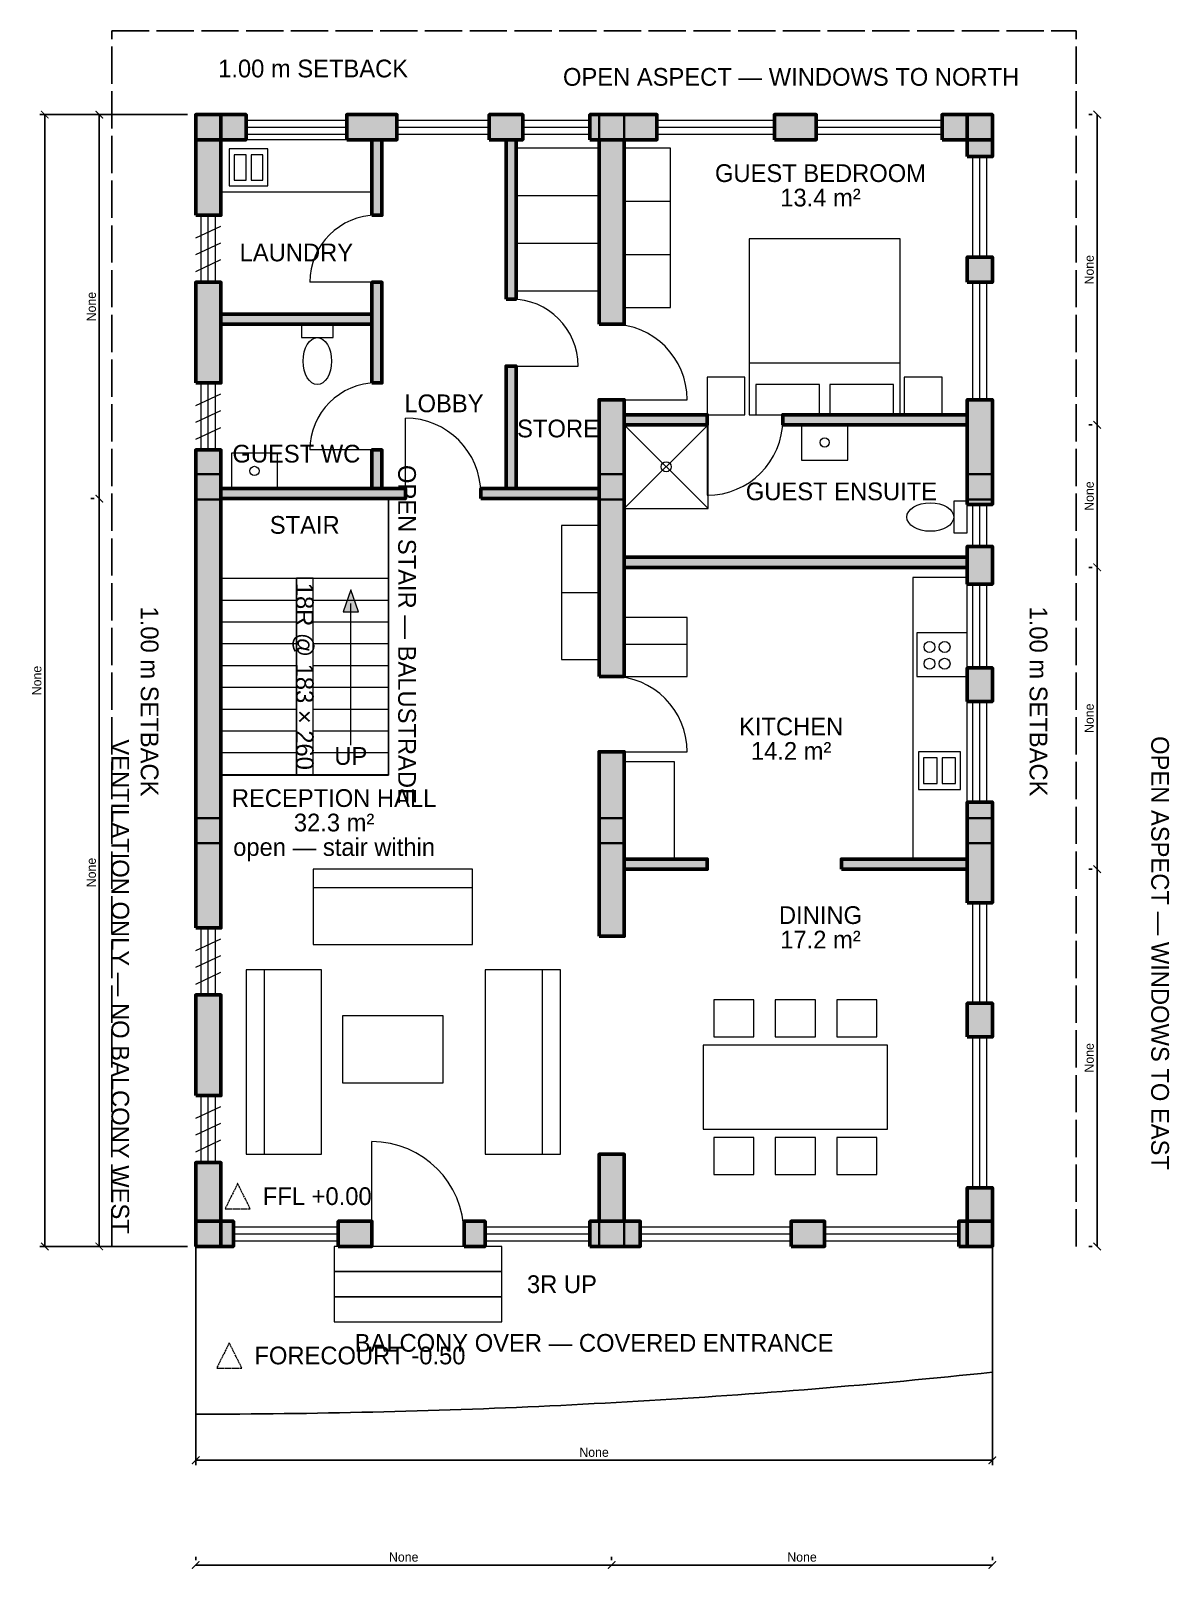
# Model space of a CAD drawing. Header units: millimetres. Extents: x 10533 to 24109, y -350 to 18000.
import ezdxf
from ezdxf.enums import TextEntityAlignment as Align

# ---------------------------------------------------------------- set-up
doc = ezdxf.new("R2010")
doc.units = ezdxf.units.MM
doc.header["$LTSCALE"] = 20
doc.linetypes.add('DASHDOT', pattern=[3.556, 2.54, -0.508, 0, -0.508])
doc.linetypes.add('DASHED', pattern=[1.524, 1.27, -0.254])
for name, color, linetype, lineweight in [('A-ANNO-DIMS', 5, 'CONTINUOUS', 13), ('A-ANNO-PATT', 8, 'CONTINUOUS', 9), ('A-ANNO-SYMB', 5, 'DASHED', 13), ('A-ANNO-TEXT', 7, 'CONTINUOUS', 13), ('A-DOOR', 3, 'CONTINUOUS', 18), ('A-EQPM', 6, 'CONTINUOUS', 13), ('A-FLOR', 7, 'CONTINUOUS', 25), ('A-FLOR-OVER', 7, 'CONTINUOUS', 25), ('A-FLOR-STRS', 2, 'CONTINUOUS', 18), ('A-FURN', 6, 'CONTINUOUS', 13), ('A-GLAZ', 4, 'CONTINUOUS', 18), ('A-WALL', 7, 'CONTINUOUS', 50), ('A-WALL-PATT', 7, 'CONTINUOUS', 9), ('G-ANNO-BNDY', 1, 'DASHDOT', 25), ('S-COLS', 7, 'CONTINUOUS', 35)]:
    doc.layers.add(name, color=color, linetype=linetype, lineweight=lineweight)
doc.dimstyles.new('ARCH', dxfattribs={"dimtxt": 2.2, "dimasz": 1.8, "dimexe": 1.2, "dimexo": 2, "dimgap": 0.8, "dimtad": 1, "dimlfac": 0.001, "dimblk": 'ARCHTICK', "dimcen": 2.5, "dimazin": 3, "dimtfac": 1, "dimtmove": 0, "dimatfit": 3})

# ---------------------------------------------------------------- blocks, each defined once
blk = doc.blocks.new('_ARCHTICK')
at = {"color": 0, "linetype": 'BYBLOCK', "const_width": 0.15}
blk.add_lwpolyline([(-0.5, -0.5), (0.5, 0.5)], dxfattribs=at)

msp = doc.modelspace()

# ---------------------------------------------------------------- hatches: boundary and pattern name
at = {"layer": 'A-ANNO-PATT'}
msp.add_hatch(color=7, dxfattribs=at).paths.add_polyline_path([(14350, 11330), (14260, 11070), (14440, 11070)])
at = {"layer": 'A-WALL-PATT'}
for points in [[(12500, 15800), (12800, 15800), (12800, 17000), (12500, 17000)], [(12500, 16700), (13100, 16700), (13100, 17000), (12500, 17000)], [(14300, 16700), (14900, 16700), (14900, 17000), (14300, 17000)], [(16000, 16700), (16400, 16700), (16400, 17000), (16000, 17000)], [(17200, 16700), (18000, 16700), (18000, 17000), (17200, 17000)], [(19400, 16700), (19900, 16700), (19900, 17000), (19400, 17000)], [(21400, 16700), (22000, 16700), (22000, 17000), (21400, 17000)], [(21700, 16500), (22000, 16500), (22000, 17000), (21700, 17000)], [(14600, 15800), (14720, 15800), (14720, 16700), (14600, 16700)], [(16200, 14800), (16320, 14800), (16320, 16700), (16200, 16700)], [(17310, 14500), (17610, 14500), (17610, 16700), (17310, 16700)], [(21700, 15000), (22000, 15000), (22000, 15300), (21700, 15300)], [(12500, 13800), (12800, 13800), (12800, 15000), (12500, 15000)], [(14600, 13800), (14720, 13800), (14720, 15000), (14600, 15000)], [(12800, 14500), (14600, 14500), (14600, 14620), (12800, 14620)], [(16200, 12540), (16320, 12540), (16320, 14000), (16200, 14000)], [(17310, 10300), (17610, 10300), (17610, 13600), (17310, 13600)], [(21700, 12350), (22000, 12350), (22000, 13600), (21700, 13600)], [(17610, 13300), (18600, 13300), (18600, 13420), (17610, 13420)], [(19500, 13300), (21700, 13300), (21700, 13420), (19500, 13420)], [(12500, 7300), (12800, 7300), (12800, 13000), (12500, 13000)], [(14600, 12540), (14720, 12540), (14720, 13000), (14600, 13000)], [(12800, 12420), (15000, 12420), (15000, 12540), (12800, 12540)], [(15900, 12420), (17310, 12420), (17310, 12540), (15900, 12540)], [(21700, 11400), (22000, 11400), (22000, 11850), (21700, 11850)], [(17610, 11600), (21700, 11600), (21700, 11720), (17610, 11720)], [(21700, 10000), (22000, 10000), (22000, 10400), (21700, 10400)], [(17310, 7200), (17610, 7200), (17610, 9400), (17310, 9400)], [(21700, 7600), (22000, 7600), (22000, 8800), (21700, 8800)], [(17610, 8000), (18600, 8000), (18600, 8120), (17610, 8120)], [(20200, 8000), (21700, 8000), (21700, 8120), (20200, 8120)], [(12500, 5300), (12800, 5300), (12800, 6500), (12500, 6500)], [(21700, 6000), (22000, 6000), (22000, 6400), (21700, 6400)], [(17310, 3800), (17610, 3800), (17610, 4600), (17310, 4600)], [(12500, 3500), (12800, 3500), (12800, 4500), (12500, 4500)], [(21700, 3500), (22000, 3500), (22000, 4200), (21700, 4200)], [(12500, 3500), (12950, 3500), (12950, 3800), (12500, 3800)], [(14200, 3500), (14600, 3500), (14600, 3800), (14200, 3800)], [(15700, 3500), (15950, 3500), (15950, 3800), (15700, 3800)], [(17200, 3500), (17800, 3500), (17800, 3800), (17200, 3800)], [(19600, 3500), (20000, 3500), (20000, 3800), (19600, 3800)], [(21600, 3500), (22000, 3500), (22000, 3800), (21600, 3800)]]:
    msp.add_hatch(color=7, dxfattribs=at).paths.add_polyline_path(points)

# ---------------------------------------------------------------- linework, layer by layer
at = {"layer": 'A-ANNO-SYMB'}
for points in [[(13000, 4250), (12850, 3950), (13150, 3950)], [(12900, 2350), (12750, 2050), (13050, 2050)]]:
    msp.add_lwpolyline(points, close=True, dxfattribs=at)
at = {"layer": 'A-DOOR'}
for p, q in [((14600, 15800), (14720, 15800)), ((14660, 15000), (13860, 15000)), ((14600, 15000), (14720, 15000)), ((16200, 14800), (16320, 14800)), ((17310, 14500), (17610, 14500)), ((16200, 14000), (16320, 14000)), ((16260, 14000), (17060, 14000)), ((14600, 13800), (14720, 13800)), ((17310, 13600), (17610, 13600)), ((17460, 13600), (18360, 13600)), ((18600, 13300), (18600, 13420)), ((19500, 13300), (19500, 13420)), ((15000, 12480), (15000, 13380)), ((18600, 13360), (18600, 12460)), ((14660, 13000), (13860, 13000)), ((14600, 13000), (14720, 13000)), ((15000, 12420), (15000, 12540)), ((15900, 12420), (15900, 12540)), ((17310, 10300), (17610, 10300)), ((17310, 9400), (17610, 9400)), ((17460, 9400), (18360, 9400)), ((18600, 8000), (18600, 8120)), ((20200, 8000), (20200, 8120)), ((17310, 7200), (17610, 7200)), ((14600, 3650), (14600, 4750)), ((17310, 4600), (17610, 4600)), ((14600, 3500), (14600, 3800)), ((15700, 3500), (15700, 3800))]:
    msp.add_line(p, q, dxfattribs=at)
for centre, radius, start, end in [((14660, 15000), 800, 90, 180), ((16260, 14000), 800, 0, 90), ((17460, 13600), 900, 0, 90), ((14660, 13000), 800, 90, 180), ((15000, 12480), 900, 0, 90), ((18600, 13360), 900, -90, 0), ((17460, 9400), 900, 0, 90), ((14600, 3650), 1100, 0, 90)]:
    msp.add_arc(centre, radius, start, end, dxfattribs=at)
at = {"layer": 'A-EQPM'}
for p, q in [((17610, 12300), (18610, 13300)), ((18610, 12300), (17610, 13300))]:
    msp.add_line(p, q, dxfattribs=at)
for points in [[(12900, 16150), (13360, 16150), (13360, 16590), (12900, 16590)], [(12960, 16220), (13100, 16220), (13100, 16520), (12960, 16520)], [(13160, 16220), (13300, 16220), (13300, 16520), (13160, 16520)], [(13760, 14340), (14140, 14340), (14140, 14500), (13760, 14500)], [(17610, 12300), (18610, 12300), (18610, 13300), (17610, 13300)], [(19725, 12880), (20275, 12880), (20275, 13300), (19725, 13300)], [(12925, 12540), (13475, 12540), (13475, 12960), (12925, 12960)], [(21540, 12010), (21700, 12010), (21700, 12390), (21540, 12390)], [(21120, 8950), (21620, 8950), (21620, 9400), (21120, 9400)], [(21180, 9020), (21340, 9020), (21340, 9330), (21180, 9330)], [(21400, 9020), (21560, 9020), (21560, 9330), (21400, 9330)]]:
    msp.add_lwpolyline(points, close=True, dxfattribs=at)
for centre, radius in [((20000, 13090), 55), ((18110, 12800), 60), ((13200, 12750), 55)]:
    msp.add_circle(centre, radius, dxfattribs=at)
for centre, major_axis in [((13950, 14060), (0, 280)), ((21260, 12200), (280, 0))]:
    msp.add_ellipse(centre, major_axis=major_axis, ratio=0.607142857, dxfattribs=at)
at = {"layer": 'A-FLOR'}
for p, q in [((14800, 9120), (14800, 12420)), ((12800, 9120), (14800, 9120))]:
    msp.add_line(p, q, dxfattribs=at)
at = {"layer": 'A-FLOR-OVER', "linetype": 'DASHED', "ltscale": 17.5}
for p, q in [((12500, 1500), (12500, 3500)), ((22000, 2000), (22000, 3500))]:
    msp.add_line(p, q, dxfattribs=at)
msp.add_lwpolyline([(12500, 1500), (12631.944, 1500.096), (12763.889, 1500.386), (12895.833, 1500.868), (13027.778, 1501.543), (13159.722, 1502.411), (13291.667, 1503.472), (13423.611, 1504.726), (13555.556, 1506.173), (13687.5, 1507.812), (13819.444, 1509.645), (13951.389, 1511.671), (14083.333, 1513.889), (14215.278, 1516.3), (14347.222, 1518.904), (14479.167, 1521.701), (14611.111, 1524.691), (14743.056, 1527.874), (14875, 1531.25), (15006.944, 1534.819), (15138.889, 1538.58), (15270.833, 1542.535), (15402.778, 1546.682), (15534.722, 1551.022), (15666.667, 1555.556), (15798.611, 1560.282), (15930.556, 1565.201), (16062.5, 1570.312), (16194.444, 1575.617), (16326.389, 1581.115), (16458.333, 1586.806), (16590.278, 1592.689), (16722.222, 1598.765), (16854.167, 1605.035), (16986.111, 1611.497), (17118.056, 1618.152), (17250, 1625), (17381.944, 1632.041), (17513.889, 1639.275), (17645.833, 1646.701), (17777.778, 1654.321), (17909.722, 1662.133), (18041.667, 1670.139), (18173.611, 1678.337), (18305.556, 1686.728), (18437.5, 1695.312), (18569.444, 1704.09), (18701.389, 1713.059), (18833.333, 1722.222), (18965.278, 1731.578), (19097.222, 1741.127), (19229.167, 1750.868), (19361.111, 1760.802), (19493.056, 1770.93), (19625, 1781.25), (19756.944, 1791.763), (19888.889, 1802.469), (20020.833, 1813.368), (20152.778, 1824.46), (20284.722, 1835.745), (20416.667, 1847.222), (20548.611, 1858.893), (20680.556, 1870.756), (20812.5, 1882.812), (20944.444, 1895.062), (21076.389, 1907.504), (21208.333, 1920.139), (21340.278, 1932.967), (21472.222, 1945.988), (21604.167, 1959.201), (21736.111, 1972.608), (21868.056, 1986.208), (22000, 2000)], dxfattribs=at)
at = {"layer": 'A-FLOR-STRS'}
for p, q in [((12800, 11470), (14800, 11470)), ((12800, 11470), (13700, 11470)), ((13700, 9130), (13700, 11470)), ((13900, 11470), (14800, 11470)), ((13900, 9130), (13900, 11470)), ((12800, 11210), (13700, 11210)), ((13900, 11210), (14800, 11210)), ((14350, 9480), (14350, 11170)), ((12800, 10950), (13700, 10950)), ((13900, 10950), (14800, 10950)), ((12800, 10690), (13700, 10690)), ((13900, 10690), (14800, 10690)), ((12800, 10430), (13700, 10430)), ((13900, 10430), (14800, 10430)), ((12800, 10170), (13700, 10170)), ((13900, 10170), (14800, 10170)), ((12800, 9910), (13700, 9910)), ((13900, 9910), (14800, 9910)), ((12800, 9650), (13700, 9650)), ((13900, 9650), (14800, 9650)), ((12800, 9390), (13700, 9390)), ((13900, 9390), (14800, 9390)), ((12800, 9130), (13700, 9130)), ((13900, 9130), (14800, 9130))]:
    msp.add_line(p, q, dxfattribs=at)
for points in [[(13700, 9130), (13900, 9130), (13900, 11470), (13700, 11470)], [(14350, 11330), (14260, 11070), (14440, 11070)]]:
    msp.add_lwpolyline(points, close=True, dxfattribs=at)
at = {"layer": 'A-FURN'}
for p, q in [((16320, 16033.333), (17310, 16033.333)), ((17610, 15966.667), (18160, 15966.667)), ((16320, 15466.667), (17310, 15466.667)), ((17610, 15333.333), (18160, 15333.333)), ((19100, 14040), (20900, 14040)), ((16860, 11300), (17310, 11300)), ((17610, 10685), (18360, 10685))]:
    msp.add_line(p, q, dxfattribs=at)
for points in [[(12800, 16080), (14600, 16080), (14600, 16700), (12800, 16700)], [(16320, 14900), (17310, 14900), (17310, 16600), (16320, 16600)], [(17610, 14700), (18160, 14700), (18160, 16600), (17610, 16600)], [(19100, 13420), (20900, 13420), (20900, 15520), (19100, 15520)], [(18600, 13420), (19050, 13420), (19050, 13870), (18600, 13870)], [(19180, 13420), (19940, 13420), (19940, 13780), (19180, 13780)], [(20060, 13420), (20820, 13420), (20820, 13780), (20060, 13780)], [(20950, 13420), (21400, 13420), (21400, 13870), (20950, 13870)], [(16860, 10500), (17310, 10500), (17310, 12100), (16860, 12100)], [(21050, 8120), (21700, 8120), (21700, 11480), (21050, 11480)], [(17610, 10300), (18360, 10300), (18360, 11000), (17610, 11000)], [(21100, 10300), (21700, 10300), (21700, 10820), (21100, 10820)], [(17610, 8120), (18210, 8120), (18210, 9280), (17610, 9280)], [(13900, 7100), (15800, 7100), (15800, 8000), (13900, 8000)], [(13900, 7780), (15800, 7780), (15800, 8000), (13900, 8000)], [(13100, 4600), (14000, 4600), (14000, 6800), (13100, 6800)], [(13100, 4600), (13320, 4600), (13320, 6800), (13100, 6800)], [(15950, 4600), (16850, 4600), (16850, 6800), (15950, 6800)], [(16630, 4600), (16850, 4600), (16850, 6800), (16630, 6800)], [(18676.667, 6000), (19156.667, 6000), (19156.667, 6440), (18676.667, 6440)], [(19410, 6000), (19890, 6000), (19890, 6440), (19410, 6440)], [(20143.333, 6000), (20623.333, 6000), (20623.333, 6440), (20143.333, 6440)], [(14250, 5450), (15450, 5450), (15450, 6250), (14250, 6250)], [(18550, 4900), (20750, 4900), (20750, 5900), (18550, 5900)], [(18676.667, 4360), (19156.667, 4360), (19156.667, 4800), (18676.667, 4800)], [(19410, 4360), (19890, 4360), (19890, 4800), (19410, 4800)], [(20143.333, 4360), (20623.333, 4360), (20623.333, 4800), (20143.333, 4800)], [(14150, 3200), (16150, 3200), (16150, 3500), (14150, 3500)], [(14150, 2900), (16150, 2900), (16150, 3200), (14150, 3200)], [(14150, 2600), (16150, 2600), (16150, 2900), (14150, 2900)]]:
    msp.add_lwpolyline(points, close=True, dxfattribs=at)
for centre in [(21250, 10650), (21430, 10650), (21250, 10450), (21430, 10450)]:
    msp.add_circle(centre, 65, dxfattribs=at)
at = {"layer": 'A-GLAZ'}
for p, q in [((13100, 16700), (13100, 17000)), ((13100, 16934), (14300, 16934)), ((14300, 16700), (14300, 17000)), ((14900, 16700), (14900, 17000)), ((14900, 16934), (16000, 16934)), ((16000, 16700), (16000, 17000)), ((16400, 16700), (16400, 17000)), ((16400, 16934), (17200, 16934)), ((17200, 16700), (17200, 17000)), ((18000, 16700), (18000, 17000)), ((18000, 16934), (19400, 16934)), ((19400, 16700), (19400, 17000)), ((19900, 16700), (19900, 17000)), ((19900, 16934), (21400, 16934)), ((21400, 16700), (21400, 17000)), ((13100, 16850), (14300, 16850)), ((13100, 16766), (14300, 16766)), ((14900, 16850), (16000, 16850)), ((14900, 16766), (16000, 16766)), ((16400, 16850), (17200, 16850)), ((16400, 16766), (17200, 16766)), ((18000, 16850), (19400, 16850)), ((18000, 16766), (19400, 16766)), ((19900, 16850), (21400, 16850)), ((19900, 16766), (21400, 16766)), ((21700, 16500), (22000, 16500)), ((21766, 15300), (21766, 16500)), ((21850, 15300), (21850, 16500)), ((21934, 15300), (21934, 16500)), ((12500, 15800), (12800, 15800)), ((12566, 15000), (12566, 15800)), ((12650, 15000), (12650, 15800)), ((12734, 15000), (12734, 15800)), ((12500, 15530), (12800, 15670)), ((12500, 15330), (12800, 15470)), ((12500, 15130), (12800, 15270)), ((21700, 15300), (22000, 15300)), ((12500, 15000), (12800, 15000)), ((21700, 15000), (22000, 15000)), ((21766, 13600), (21766, 15000)), ((21850, 13600), (21850, 15000)), ((21934, 13600), (21934, 15000)), ((12500, 13800), (12800, 13800)), ((12566, 13000), (12566, 13800)), ((12650, 13000), (12650, 13800)), ((12734, 13000), (12734, 13800)), ((12500, 13530), (12800, 13670)), ((21700, 13600), (22000, 13600)), ((12500, 13330), (12800, 13470)), ((12500, 13130), (12800, 13270)), ((12500, 13000), (12800, 13000)), ((21700, 12350), (22000, 12350)), ((21766, 11850), (21766, 12350)), ((21850, 11850), (21850, 12350)), ((21934, 11850), (21934, 12350)), ((21700, 11850), (22000, 11850)), ((21700, 11400), (22000, 11400)), ((21766, 10400), (21766, 11400)), ((21850, 10400), (21850, 11400)), ((21934, 10400), (21934, 11400)), ((21700, 10400), (22000, 10400)), ((21700, 10000), (22000, 10000)), ((21766, 8800), (21766, 10000)), ((21850, 8800), (21850, 10000)), ((21934, 8800), (21934, 10000)), ((21700, 8800), (22000, 8800)), ((21700, 7600), (22000, 7600)), ((21766, 6400), (21766, 7600)), ((21850, 6400), (21850, 7600)), ((21934, 6400), (21934, 7600)), ((12500, 7300), (12800, 7300)), ((12500, 7030), (12800, 7170)), ((12566, 6500), (12566, 7300)), ((12650, 6500), (12650, 7300)), ((12734, 6500), (12734, 7300)), ((12500, 6830), (12800, 6970)), ((12500, 6630), (12800, 6770)), ((12500, 6500), (12800, 6500)), ((21700, 6400), (22000, 6400)), ((21700, 6000), (22000, 6000)), ((21766, 4200), (21766, 6000)), ((21850, 4200), (21850, 6000)), ((21934, 4200), (21934, 6000)), ((12500, 5300), (12800, 5300)), ((12500, 5030), (12800, 5170)), ((12566, 4500), (12566, 5300)), ((12650, 4500), (12650, 5300)), ((12734, 4500), (12734, 5300)), ((12500, 4830), (12800, 4970)), ((12500, 4630), (12800, 4770)), ((12500, 4500), (12800, 4500)), ((21700, 4200), (22000, 4200)), ((12950, 3500), (12950, 3800)), ((12950, 3734), (14200, 3734)), ((14200, 3500), (14200, 3800)), ((15950, 3500), (15950, 3800)), ((15950, 3734), (17200, 3734)), ((17200, 3500), (17200, 3800)), ((17800, 3500), (17800, 3800)), ((17800, 3734), (19600, 3734)), ((19600, 3500), (19600, 3800)), ((20000, 3500), (20000, 3800)), ((20000, 3734), (21600, 3734)), ((21600, 3500), (21600, 3800)), ((12950, 3650), (14200, 3650)), ((12950, 3566), (14200, 3566)), ((15950, 3650), (17200, 3650)), ((15950, 3566), (17200, 3566)), ((17800, 3650), (19600, 3650)), ((17800, 3566), (19600, 3566)), ((20000, 3650), (21600, 3650)), ((20000, 3566), (21600, 3566))]:
    msp.add_line(p, q, dxfattribs=at)
at = {"layer": 'A-WALL'}
for points in [[(12500, 15800), (12800, 15800), (12800, 17000), (12500, 17000)], [(12500, 16700), (13100, 16700), (13100, 17000), (12500, 17000)], [(14300, 16700), (14900, 16700), (14900, 17000), (14300, 17000)], [(16000, 16700), (16400, 16700), (16400, 17000), (16000, 17000)], [(17200, 16700), (18000, 16700), (18000, 17000), (17200, 17000)], [(19400, 16700), (19900, 16700), (19900, 17000), (19400, 17000)], [(21400, 16700), (22000, 16700), (22000, 17000), (21400, 17000)], [(21700, 16500), (22000, 16500), (22000, 17000), (21700, 17000)], [(14600, 15800), (14720, 15800), (14720, 16700), (14600, 16700)], [(16200, 14800), (16320, 14800), (16320, 16700), (16200, 16700)], [(17310, 14500), (17610, 14500), (17610, 16700), (17310, 16700)], [(21700, 15000), (22000, 15000), (22000, 15300), (21700, 15300)], [(12500, 13800), (12800, 13800), (12800, 15000), (12500, 15000)], [(14600, 13800), (14720, 13800), (14720, 15000), (14600, 15000)], [(12800, 14500), (14600, 14500), (14600, 14620), (12800, 14620)], [(16200, 12540), (16320, 12540), (16320, 14000), (16200, 14000)], [(17310, 10300), (17610, 10300), (17610, 13600), (17310, 13600)], [(21700, 12350), (22000, 12350), (22000, 13600), (21700, 13600)], [(17610, 13300), (18600, 13300), (18600, 13420), (17610, 13420)], [(19500, 13300), (21700, 13300), (21700, 13420), (19500, 13420)], [(12500, 7300), (12800, 7300), (12800, 13000), (12500, 13000)], [(14600, 12540), (14720, 12540), (14720, 13000), (14600, 13000)], [(12800, 12420), (15000, 12420), (15000, 12540), (12800, 12540)], [(15900, 12420), (17310, 12420), (17310, 12540), (15900, 12540)], [(21700, 11400), (22000, 11400), (22000, 11850), (21700, 11850)], [(17610, 11600), (21700, 11600), (21700, 11720), (17610, 11720)], [(21700, 10000), (22000, 10000), (22000, 10400), (21700, 10400)], [(17310, 7200), (17610, 7200), (17610, 9400), (17310, 9400)], [(21700, 7600), (22000, 7600), (22000, 8800), (21700, 8800)], [(17610, 8000), (18600, 8000), (18600, 8120), (17610, 8120)], [(20200, 8000), (21700, 8000), (21700, 8120), (20200, 8120)], [(12500, 5300), (12800, 5300), (12800, 6500), (12500, 6500)], [(21700, 6000), (22000, 6000), (22000, 6400), (21700, 6400)], [(17310, 3800), (17610, 3800), (17610, 4600), (17310, 4600)], [(12500, 3500), (12800, 3500), (12800, 4500), (12500, 4500)], [(21700, 3500), (22000, 3500), (22000, 4200), (21700, 4200)], [(12500, 3500), (12950, 3500), (12950, 3800), (12500, 3800)], [(14200, 3500), (14600, 3500), (14600, 3800), (14200, 3800)], [(15700, 3500), (15950, 3500), (15950, 3800), (15700, 3800)], [(17200, 3500), (17800, 3500), (17800, 3800), (17200, 3800)], [(19600, 3500), (20000, 3500), (20000, 3800), (19600, 3800)], [(21600, 3500), (22000, 3500), (22000, 3800), (21600, 3800)]]:
    msp.add_lwpolyline(points, close=True, dxfattribs=at)
at = {"layer": 'G-ANNO-BNDY', "linetype": 'DASHED', "ltscale": 17.5}
for p, q in [((11500, 3500), (11500, 18000)), ((11500, 18000), (23000, 18000)), ((23000, 3500), (23000, 18000))]:
    msp.add_line(p, q, dxfattribs=at)
at = {"layer": 'S-COLS'}
for points in [[(12500, 16700), (12800, 16700), (12800, 17000), (12500, 17000)], [(17310, 16700), (17610, 16700), (17610, 17000), (17310, 17000)], [(21700, 16700), (22000, 16700), (22000, 17000), (21700, 17000)], [(12500, 12410), (12800, 12410), (12800, 12710), (12500, 12710)], [(17310, 12410), (17610, 12410), (17610, 12710), (17310, 12710)], [(21700, 12410), (22000, 12410), (22000, 12710), (21700, 12710)], [(12500, 8310), (12800, 8310), (12800, 8610), (12500, 8610)], [(17310, 8310), (17610, 8310), (17610, 8610), (17310, 8610)], [(21700, 8310), (22000, 8310), (22000, 8610), (21700, 8610)], [(12500, 3500), (12800, 3500), (12800, 3800), (12500, 3800)], [(17310, 3500), (17610, 3500), (17610, 3800), (17310, 3800)], [(21700, 3500), (22000, 3500), (22000, 3800), (21700, 3800)]]:
    msp.add_lwpolyline(points, close=True, dxfattribs=at)

# ---------------------------------------------------------------- texts
at = {"layer": 'A-ANNO-TEXT'}
for s, height, p in [('1.00 m SETBACK', 211.66667, (13900, 17550)), ('OPEN ASPECT — WINDOWS TO NORTH', 211.66667, (19600, 17450)), ('GUEST BEDROOM', 211.66667, (19950, 16302.235)), ('13.4 m²', 211.6667, (19950, 16010.135)), ('LAUNDRY', 211.6667, (13700, 15356.185)), ('LOBBY', 211.6667, (15460, 13556.185)), ('STORE', 211.6667, (16820, 13256.185)), ('GUEST WC', 211.6667, (13700, 12956.185)), ('GUEST ENSUITE', 211.66667, (20200, 12506.185)), ('STAIR', 211.6667, (13800, 12106.185)), ('KITCHEN', 211.6667, (19600, 9702.235)), ('14.2 m²', 211.6667, (19600, 9410.135)), ('RECEPTION HALL', 211.66667, (14150, 8848.285)), ('32.3 m²', 211.6667, (14150, 8556.185)), ('open — stair within', 211.66667, (14150, 8264.085)), ('DINING', 211.6667, (19950, 7452.235)), ('17.2 m²', 211.6667, (19950, 7160.135)), ('BALCONY OVER — COVERED ENTRANCE', 211.66667, (17250, 2350))]:
    msp.add_text(s, height=height, dxfattribs=at).set_placement(p, align=Align.MIDDLE_CENTER)
for s, p in [('OPEN STAIR — BALUSTRADE', (15020, 10800)), ('1.00 m SETBACK', (11950, 10000)), ('1.00 m SETBACK', (22550, 10000)), ('VENTILATION ONLY — NO BALCONY WEST', (11600, 6600)), ('OPEN ASPECT — WINDOWS TO EAST', (24000, 7000))]:
    msp.add_text(s, height=211.66667, rotation=-90, dxfattribs=at).set_placement(p, align=Align.MIDDLE_CENTER)
for s, height, p in [('FFL +0.00', 211.6667, (13300, 4100)), ('3R UP', 211.6667, (16450, 3050)), ('FORECOURT -0.50', 211.66667, (13200, 2200))]:
    msp.add_text(s, height=height, dxfattribs=at).set_placement(p, align=Align.MIDDLE_LEFT)
at = {"layer": 'A-FLOR-STRS'}
msp.add_text('18R @ 183 × 260', height=211.66667, rotation=-90, dxfattribs=at).set_placement((13800, 10300), align=Align.MIDDLE_CENTER)
msp.add_text('UP', height=211.6667, dxfattribs=at).set_placement((14350, 9350), align=Align.MIDDLE_CENTER)

# ---------------------------------------------------------------- dimensions: what is measured, and where the dimension line sits
at = {"layer": 'A-ANNO-DIMS'}
for base, p1, p2 in [((10700, 3500), (12500, 3500), (12500, 17000)), ((11350, 12420), (11350, 12420), (11350, 17000)), ((23250, 13300), (23250, 13300), (23250, 17000)), ((23250, 11600), (23250, 11600), (23250, 13300)), ((11350, 3500), (11350, 3500), (11350, 12420)), ((23250, 8000), (23250, 8000), (23250, 11600)), ((23250, 3500), (23250, 3500), (23250, 8000))]:
    msp.add_linear_dim(base=base, p1=p1, p2=p2, angle=90, text='None', dimstyle='ARCH', override={"dimscale": 50}, dxfattribs=at).render()
for base, p1, p2 in [((12500, 950), (12500, 3500), (22000, 3500)), ((12500, -300), (12500, -300), (17460, -300)), ((17460, -300), (17460, -300), (22000, -300))]:
    msp.add_linear_dim(base=base, p1=p1, p2=p2, text='None', dimstyle='ARCH', override={"dimscale": 50}, dxfattribs=at).render()

doc.saveas('drawing.dxf')
